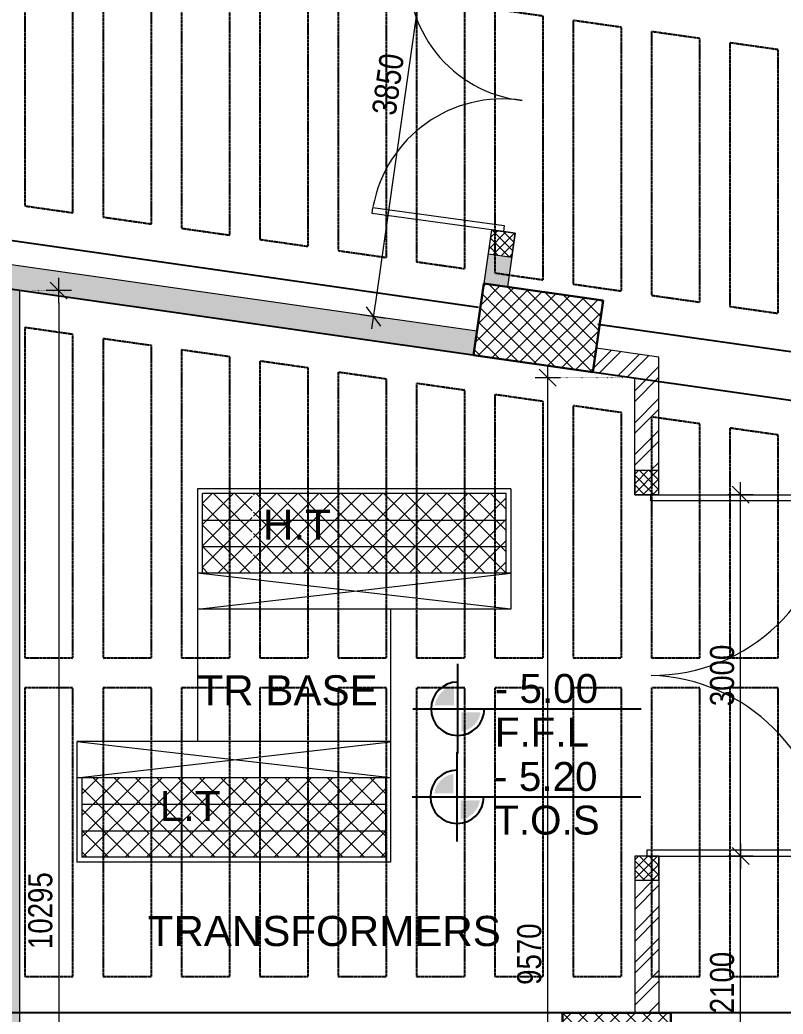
# Model space of a CAD drawing. Header units: inches. Extents: x 676944 to 1044153, y 326920 to 502369.
# Drawn here: x 739347 to 745678, y 378298 to 386552 of the extents above; entities that cross this region are included whole.
import ezdxf

# ---------------------------------------------------------------- set-up
doc = ezdxf.new("R2010")
doc.units = ezdxf.units.IN
doc.header["$MEASUREMENT"] = 0
doc.linetypes.add('DOT2', pattern=[3.175, 0, -3.175])
doc.linetypes.add('HIDDEN', pattern=[9.525, 6.35, -3.175])
doc.layers.add('A-DIMENSION', color=7, linetype='Continuous', lineweight=9)
doc.layers.add('A-LEVEL', color=181, linetype='Continuous', lineweight=9)
for name, color, linetype in [('LEVELS', 181, 'Continuous'), ('S-BEAM', 2, 'Continuous'), ('S-COL-1', 7, 'Continuous'), ('S-RIBS', 43, 'HIDDEN')]:
    doc.layers.add(name, color=color, linetype=linetype)
doc.styles.add('ARIAL', font='ARIALN.TTF')
doc.styles.get("Standard").update_dxf_attribs({"font": 'arial.ttf'})
doc.styles.add('style1', font='arial.ttf')
doc.dimstyles.get("Standard").update_dxf_attribs({"dimtxt": 0.18, "dimasz": 0.18, "dimexe": 0.18, "dimexo": 0.0625, "dimgap": 0.09, "dimtad": 0, "dimtih": 1, "dimtoh": 1, "dimdec": 4, "dimzin": 0, "dimdsep": 46, "dimtxsty": 'Standard', "dimcen": 0.09, "dimadec": 0, "dimazin": 0, "dimtfac": 1, "dimtdec": 4, "dimtofl": 0, "dimtmove": 0, "dimatfit": 3, "dimfxl": 1, "dimtolj": 1, "dimtzin": 0, "dimarcsym": 0})
pattern_1 = [(45, (500265.86, -209134.59), (-88.388348, 88.388348), []), (135, (500265.86, -209134.59), (-88.388348, -88.388348), [])]
pattern_2 = [(45, (500265.86, -209134.585), (-66.29126, 66.29126), []), (135, (500265.86, -209134.585), (-66.29126, -66.29126), [])]

# ---------------------------------------------------------------- blocks, each defined once
blk = doc.blocks.new('level')
at = {"layer": 'LEVELS'}
for points in [[(42.7, 3.7), (22.8, 3.7, -0.325023), (42.7, 23.7)], [(70.2, -3.7), (50.2, -3.7), (50.2, -23.7, 0.325023)]]:
    blk.add_hatch(color=256, dxfattribs=at).paths.add_polyline_path(points)
for p, q in [((46.5, -46.5), (46.5, 46.5)), ((0, 0), (236.9, 0))]:
    blk.add_line(p, q, dxfattribs=at)
blk.add_arc((46.5, 0), 27.7, 90, 0, dxfattribs=at)
at = {"layer": 'LEVELS', "style": 'style1', "flags": 8}
for tag, p in [('+0.00', (85, 6.1)), ('F.F.L', (85, -39.1))]:
    blk.add_attdef(tag, p, '', height=30, dxfattribs=at)
blk = doc.blocks.new('R')
for p, q in [((0, -1.05), (0, 1.05)), ((-1.05, 0), (1.05, 0))]:
    blk.add_line(p, q)
at = {"color": 4, "lineweight": 13}
blk.add_line((-0.707, -0.707), (0.707, 0.707), dxfattribs=at)
blk = doc.blocks.new('*D438')
at = {"layer": 'A-DIMENSION', "color": 254, "linetype": 'DOT2', "lineweight": 13, "transparency": 16777216}
for p, q in [((553682.5, 212352.4), (554411.8, 212352.4)), ((553658.7, 210252.4), (554411.8, 210252.4))]:
    blk.add_line(p, q, dxfattribs=at)
at = {"layer": 'A-DIMENSION', "color": 254, "transparency": 16777216}
blk.add_line((554336.8, 210352.4), (554336.8, 212252.4), dxfattribs=at)
at = {"layer": 'Defpoints', "color": 0, "transparency": 16777216}
for p in [(553582.5, 212352.4), (554336.8, 212352.4), (553558.7, 210252.4)]:
    blk.add_point(p, dxfattribs=at)
at = {"layer": 'A-DIMENSION', "color": 254, "transparency": 16777216, "xscale": 100, "yscale": 100, "zscale": 100}
for p, rotation in [((554336.8, 212352.4), 90), ((554336.8, 210252.4), 270)]:
    blk.add_blockref('R', p, dxfattribs=dict(at, rotation=rotation))
at = {"layer": 'A-DIMENSION', "color": 254, "transparency": 16777216, "insert": (554184.7, 211302.4), "char_height": 200, "attachment_point": 5, "rotation": 90, "style": 'ARIAL'}
blk.add_mtext('\\A1;2100', dxfattribs=at)
blk = doc.blocks.new('*D439')
at = {"layer": 'A-DIMENSION', "color": 254, "linetype": 'DOT2', "lineweight": 13, "transparency": 16777216}
for p, q in [((553658.7, 215352.4), (554411.8, 215352.4)), ((553682.5, 212352.4), (554411.8, 212352.4))]:
    blk.add_line(p, q, dxfattribs=at)
at = {"layer": 'A-DIMENSION', "color": 254, "transparency": 16777216}
blk.add_line((554336.8, 212452.4), (554336.8, 215252.4), dxfattribs=at)
at = {"layer": 'Defpoints', "color": 0, "transparency": 16777216}
for p in [(553558.7, 215352.4), (554336.8, 215352.4), (553582.5, 212352.4)]:
    blk.add_point(p, dxfattribs=at)
at = {"layer": 'A-DIMENSION', "color": 254, "transparency": 16777216, "xscale": 100, "yscale": 100, "zscale": 100}
for p, rotation in [((554336.8, 215352.4), 90), ((554336.8, 212352.4), 270)]:
    blk.add_blockref('R', p, dxfattribs=dict(at, rotation=rotation))
at = {"layer": 'A-DIMENSION', "color": 254, "transparency": 16777216, "insert": (554184.7, 213852.4), "char_height": 200, "attachment_point": 5, "rotation": 90, "style": 'ARIAL'}
blk.add_mtext('\\A1;3000', dxfattribs=at)
blk = doc.blocks.new('*D510')
at = {"layer": 'A-DIMENSION', "color": 254, "linetype": 'DOT2', "lineweight": 13, "transparency": 16777216}
for p, q in [((548458.7, 217047), (548756, 217047)), ((548458.7, 206752.4), (548756, 206752.4))]:
    blk.add_line(p, q, dxfattribs=at)
at = {"layer": 'A-DIMENSION', "color": 254, "transparency": 16777216}
blk.add_line((548681, 216947), (548681, 206852.4), dxfattribs=at)
at = {"layer": 'Defpoints', "color": 0, "transparency": 16777216}
for p in [(548358.7, 217047), (548358.7, 206752.4), (548681, 206752.4)]:
    blk.add_point(p, dxfattribs=at)
at = {"layer": 'A-DIMENSION', "color": 254, "transparency": 16777216, "xscale": 100, "yscale": 100, "zscale": 100}
for p, rotation in [((548681, 217047), 90), ((548681, 206752.4), 270)]:
    blk.add_blockref('R', p, dxfattribs=dict(at, rotation=rotation))
at = {"layer": 'A-DIMENSION', "color": 254, "transparency": 16777216, "insert": (548528.9, 211899.7), "char_height": 200, "attachment_point": 5, "rotation": 90, "style": 'ARIAL'}
blk.add_mtext('\\A1;10295', dxfattribs=at)
blk = doc.blocks.new('*D409')
at = {"layer": 'A-DIMENSION', "color": 254, "linetype": 'DOT2', "lineweight": 13, "transparency": 16777216}
for p, q in [((552906.6, 220591.9), (552809.8, 219908.9)), ((558567, 219265.6), (558564.1, 219244.9))]:
    blk.add_line(p, q, dxfattribs=at)
at = {"layer": 'A-DIMENSION', "color": 254, "transparency": 16777216}
blk.add_line((552919.4, 219969.1), (558454.5, 219184.7), dxfattribs=at)
at = {"layer": 'Defpoints', "color": 0, "transparency": 16777216}
for p in [(552920.7, 220691), (558552.9, 219166.6), (558553.5, 219170.7)]:
    blk.add_point(p, dxfattribs=at)
at = {"layer": 'A-DIMENSION', "color": 254, "transparency": 16777216, "xscale": 100, "yscale": 100, "zscale": 100}
for p, rotation in [((552820.4, 219983.1), 171.9342278825543), ((558553.5, 219170.7), 351.9342278825543)]:
    blk.add_blockref('R', p, dxfattribs=dict(at, rotation=rotation))
at = {"layer": 'A-DIMENSION', "color": 254, "transparency": 16777216, "insert": (555708.3, 219727.5), "char_height": 200, "attachment_point": 5, "rotation": 351.93423, "style": 'ARIAL'}
blk.add_mtext('\\A1;5790', dxfattribs=at)
blk = doc.blocks.new('*D401')
at = {"layer": 'A-DIMENSION', "color": 254, "linetype": 'DOT2', "lineweight": 13, "transparency": 16777216}
for p, q in [((551803.3, 220648.4), (551760.9, 220654.5)), ((551321.2, 216828.2), (551216.9, 216843.1))]:
    blk.add_line(p, q, dxfattribs=at)
at = {"layer": 'A-DIMENSION', "color": 254, "transparency": 16777216}
blk.add_line((551821, 220544.9), (551305.3, 216931.5), dxfattribs=at)
at = {"layer": 'Defpoints', "color": 0, "transparency": 16777216}
for p in [(551902.3, 220634.3), (551291.2, 216832.5), (551420.2, 216814.1)]:
    blk.add_point(p, dxfattribs=at)
at = {"layer": 'A-DIMENSION', "color": 254, "transparency": 16777216, "xscale": 100, "yscale": 100, "zscale": 100}
for p, rotation in [((551835.2, 220643.9), 81.87732904779614), ((551291.2, 216832.5), 261.8773290477961)]:
    blk.add_blockref('R', p, dxfattribs=dict(at, rotation=rotation))
at = {"layer": 'A-DIMENSION', "color": 254, "transparency": 16777216, "insert": (551412.6, 218759.7), "char_height": 200, "attachment_point": 5, "rotation": 81.87733, "style": 'ARIAL'}
blk.add_mtext('\\A1;3850', dxfattribs=at)
blk = doc.blocks.new('*D400')
at = {"layer": 'A-DIMENSION', "color": 254, "linetype": 'DOT2', "lineweight": 13, "transparency": 16777216}
for p, q in [((553359.1, 216323), (552662.2, 216323)), ((552897.1, 206753.3), (552662.2, 206753.3))]:
    blk.add_line(p, q, dxfattribs=at)
at = {"layer": 'A-DIMENSION', "color": 254, "transparency": 16777216}
blk.add_line((552737.2, 206853.3), (552737.2, 216223), dxfattribs=at)
at = {"layer": 'Defpoints', "color": 0, "transparency": 16777216}
for p in [(552737.2, 216323), (553459.1, 216323), (552997.1, 206753.3)]:
    blk.add_point(p, dxfattribs=at)
at = {"layer": 'A-DIMENSION', "color": 254, "transparency": 16777216, "xscale": 100, "yscale": 100, "zscale": 100}
for p, rotation in [((552737.2, 216323), 90), ((552737.2, 206753.3), 270)]:
    blk.add_blockref('R', p, dxfattribs=dict(at, rotation=rotation))
at = {"layer": 'A-DIMENSION', "color": 254, "transparency": 16777216, "insert": (552585.1, 211538.2), "char_height": 200, "attachment_point": 5, "rotation": 90, "style": 'ARIAL'}
blk.add_mtext('\\A1;9570', dxfattribs=at)
blk = doc.blocks.new('CEILING PLAN')
at = {"layer": 'S-BEAM', "color": 254, "linetype": 'ByBlock'}
for p, q in [((388822.4, 475168.8), (437571.9, 468211.1)), ((426077.6, 470255.7), (431506.2, 469480.9)), ((432496.2, 469339.6), (437696.9, 468597.3)), ((437377.8, 463623.1), (409103.2, 463623.1))]:
    blk.add_line(p, q, dxfattribs=at)
at = {"layer": 'S-COL-1', "color": 254, "lineweight": 30}
for points in [[(431550.8, 469676.5), (431466, 469082.6), (432456, 468941.3), (432540.8, 469535.2)], [(432203.2, 463623.1), (432203.2, 463223.1), (433103.2, 463223.1), (433103.2, 463623.1)]]:
    blk.add_lwpolyline(points, close=True, dxfattribs=at)
at = {"layer": 'S-RIBS', "color": 254, "ltscale": 0.4}
for points in [[(428143, 472452.5), (427743, 472509.6), (427743, 470321), (428143, 470263.9)], [(428793, 472359.8), (428393, 472416.9), (428393, 470228.2), (428793, 470171.1)], [(429443, 472267), (429043, 472324.1), (429043, 470135.5), (429443, 470078.4)], [(430093, 472174.2), (429693, 472231.3), (429693, 470042.7), (430093, 469985.6)], [(430743, 472081.5), (430343, 472138.5), (430343, 469949.9), (430743, 469892.8)], [(431393, 471988.7), (430993, 472045.8), (430993, 469857.1), (431393, 469800.1)], [(432043, 471895.9), (431643, 471953), (431643, 469764.4), (432043, 469707.3)], [(432693, 471803.1), (432293, 471860.2), (432293, 469671.6), (432693, 469614.5)], [(433343, 471710.4), (432943, 471767.5), (432943, 469578.8), (433343, 469521.7)], [(433993, 471617.6), (433593, 471674.7), (433593, 469486.1), (433993, 469429)], [(428143, 469253.8), (427743, 469310.9), (427743, 466569.1), (428143, 466569.1)], [(428793, 469161), (428393, 469218.1), (428393, 466569.1), (428793, 466569.1)], [(429443, 469068.2), (429043, 469125.3), (429043, 466569.1), (429443, 466569.1)], [(430093, 468975.5), (429693, 469032.6), (429693, 466569.1), (430093, 466569.1)], [(430743, 468882.7), (430343, 468939.8), (430343, 466569.1), (430743, 466569.1)], [(431393, 468789.9), (430993, 468847), (430993, 466569.1), (431393, 466569.1)], [(432043, 468697.2), (431643, 468754.2), (431643, 466569.1), (432043, 466569.1)], [(432693, 468604.4), (432293, 468661.5), (432293, 466569.1), (432693, 466569.1)], [(433343, 468511.6), (432943, 468568.7), (432943, 466569.1), (433343, 466569.1)], [(433993, 468418.8), (433593, 468475.9), (433593, 466569.1), (433993, 466569.1)], [(428143, 466319.1), (427743, 466319.1), (427743, 463923.1), (428143, 463923.1)], [(428793, 466319.1), (428393, 466319.1), (428393, 463923.1), (428793, 463923.1)], [(429443, 466319.1), (429043, 466319.1), (429043, 463923.1), (429443, 463923.1)], [(430093, 466319.1), (429693, 466319.1), (429693, 463923.1), (430093, 463923.1)], [(430743, 466319.1), (430343, 466319.1), (430343, 463923.1), (430743, 463923.1)], [(431393, 466319.1), (430993, 466319.1), (430993, 463923.1), (431393, 463923.1)], [(432043, 466319.1), (431643, 466319.1), (431643, 463923.1), (432043, 463923.1)], [(432693, 466319.1), (432293, 466319.1), (432293, 463923.1), (432693, 463923.1)], [(433343, 466319.1), (432943, 466319.1), (432943, 463923.1), (433343, 463923.1)], [(433993, 466319.1), (433593, 466319.1), (433593, 463923.1), (433993, 463923.1)]]:
    blk.add_lwpolyline(points, close=True, dxfattribs=at)
blk = doc.blocks.new('SDFGBS')
at = {"layer": 'A-DIMENSION'}
h = blk.add_hatch(dxfattribs=at)
h.set_pattern_fill('ANSI35', color=254, scale=500)
h.set_pattern_definition([(45, (552314.21, 217329.53), (-88.3883, 88.3883), []), (45, (552402.6, 217329.53), (-88.3883, 88.3883), [156.25, -31.25, 0, -31.25])])
edge = h.paths.add_edge_path(flags=17)
edge.add_line((553946.3, 227821), (553748.4, 227849.3))
edge.add_line((553748.4, 227849.3), (552636.7, 220060.7))
edge.add_line((552636.7, 220060.7), (552850.2, 220030.2))
edge.add_line((552850.2, 220030.2), (553946.3, 227821))
edge.add_line((553946.3, 227821), (553748.4, 227849.3))
h.paths.add_polyline_path([(553946.3, 227821), (553748.4, 227849.3), (552636.7, 220060.7), (552850.2, 220030.2)], flags=17)
h.paths.add_polyline_path([(552122.2, 216511.9), (552150.4, 216709.9), (548158.7, 217279.6), (548158.7, 217118.1), (548158.7, 217081.1), (548158.7, 206352.4), (548358.7, 206352.4), (548358.7, 217049)])
h.paths.add_polyline_path([(552440.3, 217325.1), (552242.3, 217353.3), (552206.9, 217105.8), (552404.9, 217077.6)])
h.paths.add_polyline_path([(548158.7, 205052.4), (548358.7, 205055.3), (548358.7, 205152.4), (548158.7, 205152.4)])
h = blk.add_hatch(dxfattribs=at)
h.set_pattern_fill('ANSI37,_O', color=254, scale=450)
h.set_pattern_definition([(45, (500265.856, -209134.585), (-39.7747564, 39.7747564), []), (135, (500265.856, -209134.585), (-39.7747564, -39.7747564), [])])
h.paths.add_polyline_path([(552468.5, 217523.1), (552270.5, 217551.2), (552242.3, 217353.2), (552440.3, 217325.1)])
h = blk.add_hatch(dxfattribs=at)
h.set_pattern_fill('ANSI37', color=254, scale=750)
h.set_pattern_definition(pattern_2)
h.paths.add_polyline_path([(552206.9, 217105.8), (552122.2, 216511.9), (553112.1, 216370.6), (553196.9, 216964.5)])
h = blk.add_hatch(dxfattribs=at)
h.set_pattern_fill('ANSI32', color=254, scale=500)
h.set_pattern_definition([(45, (500265.86, -209134.59), (-132.58252, 132.58252), []), (45, (500354.24, -209134.59), (-132.58252, 132.58252), [])])
h.paths.add_polyline_path([(552999.6, 216406.7), (553112.1, 216370.6), (552999.6, 216406.9)])
h.paths.add_polyline_path([(553458.7, 215552.4), (553658.7, 215552.4), (553658.7, 216494.6), (553140.4, 216568.6), (553112.1, 216370.6), (553458.7, 216319.3), (553458.7, 215352.4)])
h = blk.add_hatch(dxfattribs=at)
h.set_pattern_fill('ANSI37,_O', color=254, scale=450)
h.set_pattern_definition([(45, (500265.856, -201634.585), (-39.7747564, 39.7747564), []), (135, (500265.856, -201634.585), (-39.7747564, -39.7747564), [])])
h.paths.add_polyline_path([(553658.7, 215552.4), (553458.7, 215552.4), (553458.7, 215352.4), (553658.7, 215352.4)])
h = blk.add_hatch(dxfattribs=at)
h.set_pattern_fill('ANSI37', color=254, scale=1000)
h.set_pattern_definition(pattern_1)
h.paths.add_polyline_path([(552392.4, 215142.4), (552392.4, 215362.4), (549872.4, 215362.4), (549872.4, 215142.4)])
h.paths.add_polyline_path([(552392.4, 214922.4), (552392.4, 215142.4), (549872.4, 215142.4), (549872.4, 214922.4)])
h.paths.add_polyline_path([(549872.4, 214922.4), (549872.4, 214702.4), (552392.4, 214702.4), (552392.4, 214922.4)])
h.paths.add_polyline_path([(550285.2, 214842.3), (550295.8, 214842.3), (550295.8, 215357.5), (550285.2, 215357.5)])
h.paths.add_polyline_path([(550313.1, 214801), (550975.1, 214801), (550975.1, 215341.8), (550313.1, 215341.8)], flags=9)
h = blk.add_hatch(dxfattribs=at)
h.set_pattern_fill('ANSI37', color=254, scale=1000)
h.set_pattern_definition(pattern_1)
h.paths.add_polyline_path([(548872.4, 213002.4), (548872.4, 212782.4), (551392.4, 212782.4), (551392.4, 213002.4)])
h.paths.add_polyline_path([(548872.4, 212782.4), (548872.4, 212562.4), (551392.4, 212562.4), (551392.4, 212782.4)])
h.paths.add_polyline_path([(551392.4, 212342.4), (551392.4, 212562.4), (548872.4, 212562.4), (548872.4, 212342.4)])
h.paths.add_polyline_path([(549430.9, 212507.5), (549443.5, 212507.5), (549443.5, 213022.7), (549430.9, 213022.7)])
h.paths.add_polyline_path([(549456.5, 212466.2), (550065.6, 212466.2), (550065.6, 213006.9), (549456.5, 213006.9)], flags=9)
h = blk.add_hatch(dxfattribs=at)
h.set_pattern_fill('ANSI37,_O', color=254, scale=450)
h.set_pattern_definition([(45, (500265.856, -204834.585), (-39.7747564, 39.7747564), []), (135, (500265.856, -204834.585), (-39.7747564, -39.7747564), [])])
h.paths.add_polyline_path([(553658.7, 212352.4), (553458.7, 212352.4), (553458.7, 212152.4), (553658.7, 212152.4)])
h = blk.add_hatch(dxfattribs=at)
h.set_pattern_fill('ANSI32', color=254, scale=500)
h.set_pattern_definition([(45, (500240.86, -209134.59), (-132.58252, 132.58252), []), (45, (500329.24, -209134.59), (-132.58252, 132.58252), [])])
h.paths.add_polyline_path([(553658.7, 210652.4), (553633.7, 210652.4), (553633.7, 210252.4), (553644, 210252.4), (553658.7, 210252.4)])
h.paths.add_polyline_path([(553458.7, 210452.4), (553633.7, 210452.4), (553633.7, 210652.4), (553458.7, 210652.4)])
h.paths.add_polyline_path([(553658.7, 212152.4), (553458.7, 212152.4), (553458.7, 211052.4), (553658.7, 211052.4)])
h = blk.add_hatch(dxfattribs=at)
h.set_pattern_fill('ANSI37', color=254, scale=750)
h.set_pattern_definition(pattern_2)
h.paths.add_polyline_path([(552858.7, 211052.4), (552858.7, 210652.4), (553759.4, 210652.4), (553759.4, 211052.4)])
at = {"layer": 'A-DIMENSION', "color": 254}
for p, q in [((552376.6, 217586.7), (552369.8, 217537.2)), ((552270.5, 217551.3), (552206.9, 217105.8)), ((552270.5, 217551.3), (552468.5, 217523.1)), ((552468.5, 217523.1), (552404.9, 217077.6)), ((552150.4, 216709.9), (546705.5, 217487)), ((553658.7, 216494.6), (553140.4, 216568.6)), ((553658.7, 215352.4), (553658.7, 216494.6)), ((553458.7, 216321.1), (553112.1, 216370.6)), ((553458.7, 215352.4), (553458.7, 216321.1)), ((552432.4, 215402.4), (549832.4, 215402.4)), ((549832.4, 215402.4), (549832.4, 213301.4)), ((552392.4, 215362.4), (549872.4, 215362.4)), ((549872.4, 214702.4), (549872.4, 215362.4)), ((552392.4, 214702.4), (552392.4, 215362.4)), ((552432.4, 215402.4), (552432.4, 214401.4)), ((553658.7, 215352.4), (553458.7, 215352.4)), ((553594, 215302.4), (553594, 215352.4)), ((549872.4, 215142.4), (552392.4, 215142.4)), ((549872.4, 214922.4), (552392.4, 214922.4)), ((552432.4, 214702.4), (549832.4, 214702.4)), ((549832.4, 214702.4), (549832.4, 213301.4)), ((549832.4, 214401.4), (552432.4, 214702.4)), ((552432.4, 214401.4), (549832.4, 214702.4)), ((552432.4, 214402.4), (549832.4, 214402.4)), ((551432.4, 214402.4), (549832.4, 214402.4)), ((549832.4, 214390.3), (549832.4, 213301.4)), ((551432.4, 214401.4), (551432.4, 212302.4)), ((551432.4, 214401.4), (551432.4, 213301.4)), ((551432.4, 213302.4), (548832.4, 213302.4)), ((548832.4, 213301.4), (548832.4, 212302.4)), ((548832.4, 213002.4), (551432.4, 213301.4)), ((551432.4, 213002.4), (548832.4, 213301.4)), ((551432.4, 213302.4), (549832.4, 213302.4)), ((551432.4, 213002.4), (548832.4, 213002.4)), ((548872.4, 213002.4), (548872.4, 212342.4)), ((551392.4, 213002.4), (551392.4, 212342.4)), ((548872.4, 212782.4), (551392.4, 212782.4)), ((548872.4, 212562.4), (551392.4, 212562.4)), ((553558.7, 212402.4), (553558.7, 212352.4)), ((551432.4, 212302.4), (548832.4, 212302.4)), ((551392.4, 212342.4), (548872.4, 212342.4)), ((553458.7, 212352.4), (553458.7, 211052.4)), ((553658.7, 212352.4), (553458.7, 212352.4)), ((553658.7, 212352.4), (553658.7, 211052.4))]:
    blk.add_line(p, q, dxfattribs=at)
for points in [[(552320, 217544.3), (552369.5, 217537.2), (551280, 217687.6), (551287.1, 217737.1), (552376.6, 217586.7)], [(548158.7, 217279.6), (548158.7, 206352.4), (548358.7, 206352.4), (548358.7, 217049), (552123.6, 216511.7)], [(553644, 215352.4), (553594, 215352.4), (555093.9, 215352.4), (555093.9, 215302.4), (553594, 215302.4)], [(553608.7, 212352.4), (553558.7, 212352.4), (555058.6, 212352.4), (555058.6, 212402.4), (553558.7, 212402.4)]]:
    blk.add_lwpolyline(points, dxfattribs=at)
for points in [[(552468.5, 217523.1), (552270.5, 217551.2), (552242.3, 217353.2), (552440.3, 217325.1), (552468.5, 217523.1)], [(552206.9, 217105.8), (552122.2, 216511.9), (553112.1, 216370.6), (553196.9, 216964.5)], [(553658.7, 215552.4), (553458.7, 215552.4), (553458.7, 215352.4), (553658.7, 215352.4)], [(553658.7, 212352.4), (553458.7, 212352.4), (553458.7, 212152.4), (553658.7, 212152.4)], [(552858.7, 211052.4), (552858.7, 210652.4), (553759.4, 210652.4), (553759.4, 211052.4)]]:
    blk.add_lwpolyline(points, close=True, dxfattribs=at)
for centre, radius, start, end in [((552646.2, 219686.3), 1067.7, 173.08036, 263.53625), ((552361.7, 217546.2), 1091.6, 81.34021, 169.64118), ((553607.8, 215338.9), 1486.5, 269.47456, 358.59429), ((553545.3, 212338.6), 1514.7, 2.41679, 88.15187)]:
    blk.add_arc(centre, radius, start, end, dxfattribs=at)
ref = blk.add_blockref('level', (551618.7, 213575.1), dxfattribs=dict(at, xscale=7.999999999999999, yscale=7.999999999999999, zscale=7.999999999999999))
ref.add_attrib('+0.00', '- 5.00', (552298.4, 213624.1), dxfattribs={"layer": 'A-LEVEL', "height": 240, "style": 'style1'})
ref.add_attrib('F.F.L', 'F.F.L', (552298.4, 213262.1), dxfattribs={"layer": 'A-LEVEL', "height": 240, "style": 'style1'})
ref = blk.add_blockref('level', (551613.3, 212844.4), dxfattribs=dict(at, xscale=7.999999999999999, yscale=7.999999999999999, zscale=7.999999999999999))
ref.add_attrib('+0.00', '- 5.20', (552293.1, 212893.4), dxfattribs={"layer": 'A-LEVEL', "height": 240, "style": 'style1'})
ref.add_attrib('F.F.L', 'T.O.S', (552293.1, 212531.4), dxfattribs={"layer": 'A-LEVEL', "height": 240, "style": 'style1'})
at = {"layer": 'A-DIMENSION', "color": 254, "char_height": 250, "width": 5174.881, "attachment_point": 1, "style": 'style1'}
for s, insert in [('H.T', (550375.6, 215228.8)), ('TR BASE', (549832.4, 213853.6)), ('L.T', (549519, 212894)), ('TRANSFORMERS', (549418.9, 211855.8))]:
    blk.add_mtext(s, dxfattribs=dict(at, insert=insert))
at = {"layer": 'A-DIMENSION', "color": 254}
for base, p1, p2, angle, picture, middle in [((551291.2, 216832.5), (551902.3, 220634.3), (551420.2, 216814.1), 81.87733, '*D401', (551412.6, 218759.7)), ((558553.5, 219170.7), (552920.7, 220691), (558552.9, 219166.6), 171.93423, '*D409', (555708.3, 219727.5)), ((548681, 206752.4), (548358.7, 217047), (548358.7, 206752.4), 90, '*D510', (548528.9, 211899.7)), ((552737.2, 216323), (552997.1, 206753.3), (553459.1, 216323), 90, '*D400', (552585.1, 211538.2)), ((554336.8, 215352.4), (553582.5, 212352.4), (553558.7, 215352.4), 90, '*D439', (554184.7, 213852.4)), ((554336.8, 212352.4), (553558.7, 210252.4), (553582.5, 212352.4), 90, '*D438', (554184.7, 211302.4))]:
    dim = blk.add_linear_dim(base=base, p1=p1, p2=p2, angle=angle, dimstyle='Standard', override={"dimscale": 100, "dimtxt": 2, "dimasz": 1, "dimexe": 0.75, "dimexo": 1, "dimgap": 0.5, "dimtad": 1, "dimtih": 0, "dimtoh": 0, "dimdec": 0, "dimzin": 3, "dimtxsty": 'ARIAL', "dimblk": 'R', "dimcen": 2.5, "dimdle": 1, "dimclrd": 254, "dimclre": 254, "dimclrt": 254, "dimadec": 2, "dimtdec": 0, "dimtix": 1, "dimtofl": 1, "dimtmove": 2, "dimldrblk": 'R', "dimfxl": 2.5, "dimtzin": 3, "dimlwd": 65535, "dimlwe": 13}, dxfattribs=at)
    dim.commit()
    dim.dimension.update_dxf_attribs({"geometry": picture, "text_midpoint": middle})

msp = doc.modelspace()

# ---------------------------------------------------------------- block references
at = {"color": 4, "linetype": 'Continuous'}
for name, p in [('CEILING PLAN', (311644.6, -85312.7)), ('SDFGBS', (190988.5, 167258))]:
    msp.add_blockref(name, p, dxfattribs=at)

doc.saveas('drawing.dxf')
